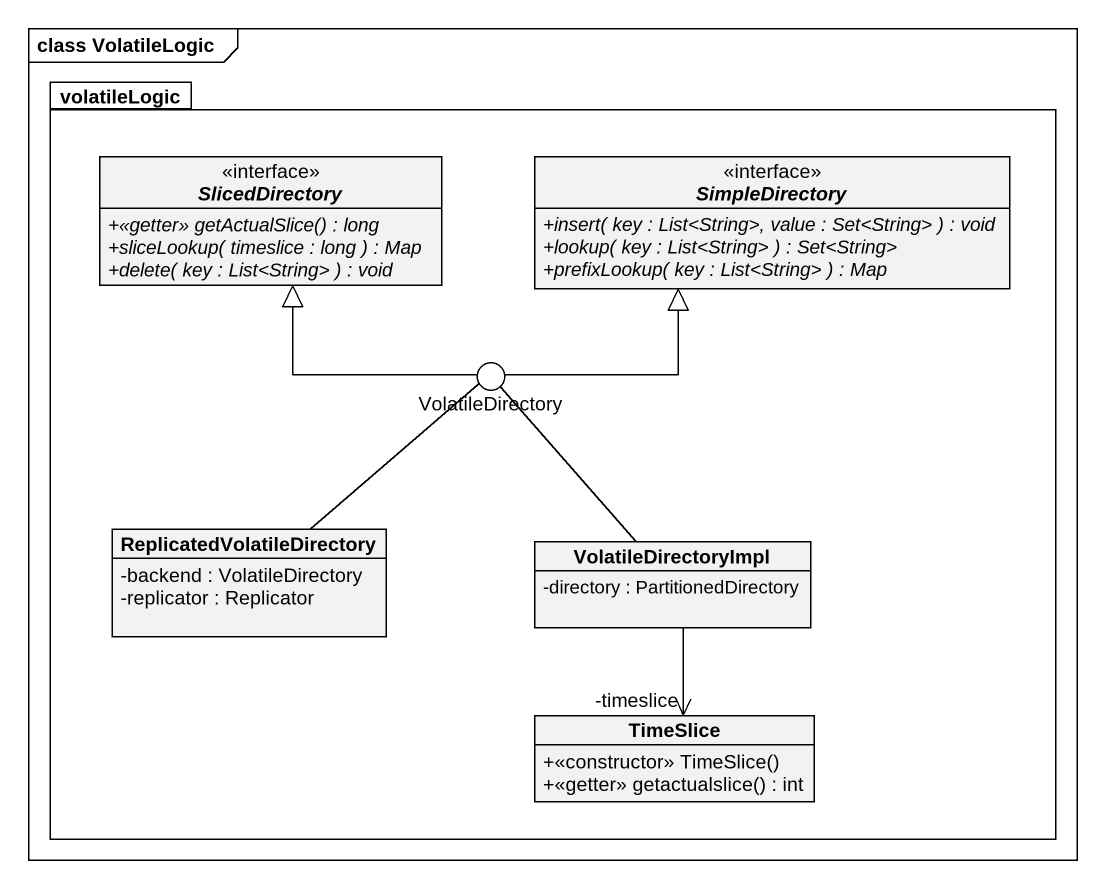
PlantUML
@startuml
mainframe class VolatileLogic
allowmixing
hide circle
hide empty members
skinparam classAttributeIconSize 0
package volatileLogic {
  interface SlicedDirectory {
    {abstract} +<<getter>> getActualSlice() : long
    {abstract} +sliceLookup( timeslice : long ) : Map
    {abstract} +delete( key : List<String> ) : void
  }
  interface SimpleDirectory {
    {abstract} +insert( key : List<String>, value : Set<String> ) : void
    {abstract} +lookup( key : List<String> ) : Set<String>
    {abstract} +prefixLookup( key : List<String> ) : Map
  }
  class ReplicatedVolatileDirectory {
    -backend : VolatileDirectory
    -replicator : Replicator
  }
  class VolatileDirectoryImpl {
    -directory : PartitionedDirectory
  }
  class TimeSlice {
    +<<constructor>> TimeSlice()
    +<<getter>> getactualslice() : int
  }
}
() VolatileDirectory
volatileLogic -up- VolatileDirectory
VolatileDirectory -up-|> SlicedDirectory
VolatileDirectory -right-|> SimpleDirectory
ReplicatedVolatileDirectory -up- VolatileDirectory
VolatileDirectoryImpl -up- VolatileDirectory
TimeSlice "-timeslice" <-up- VolatileDirectoryImpl
@enduml
